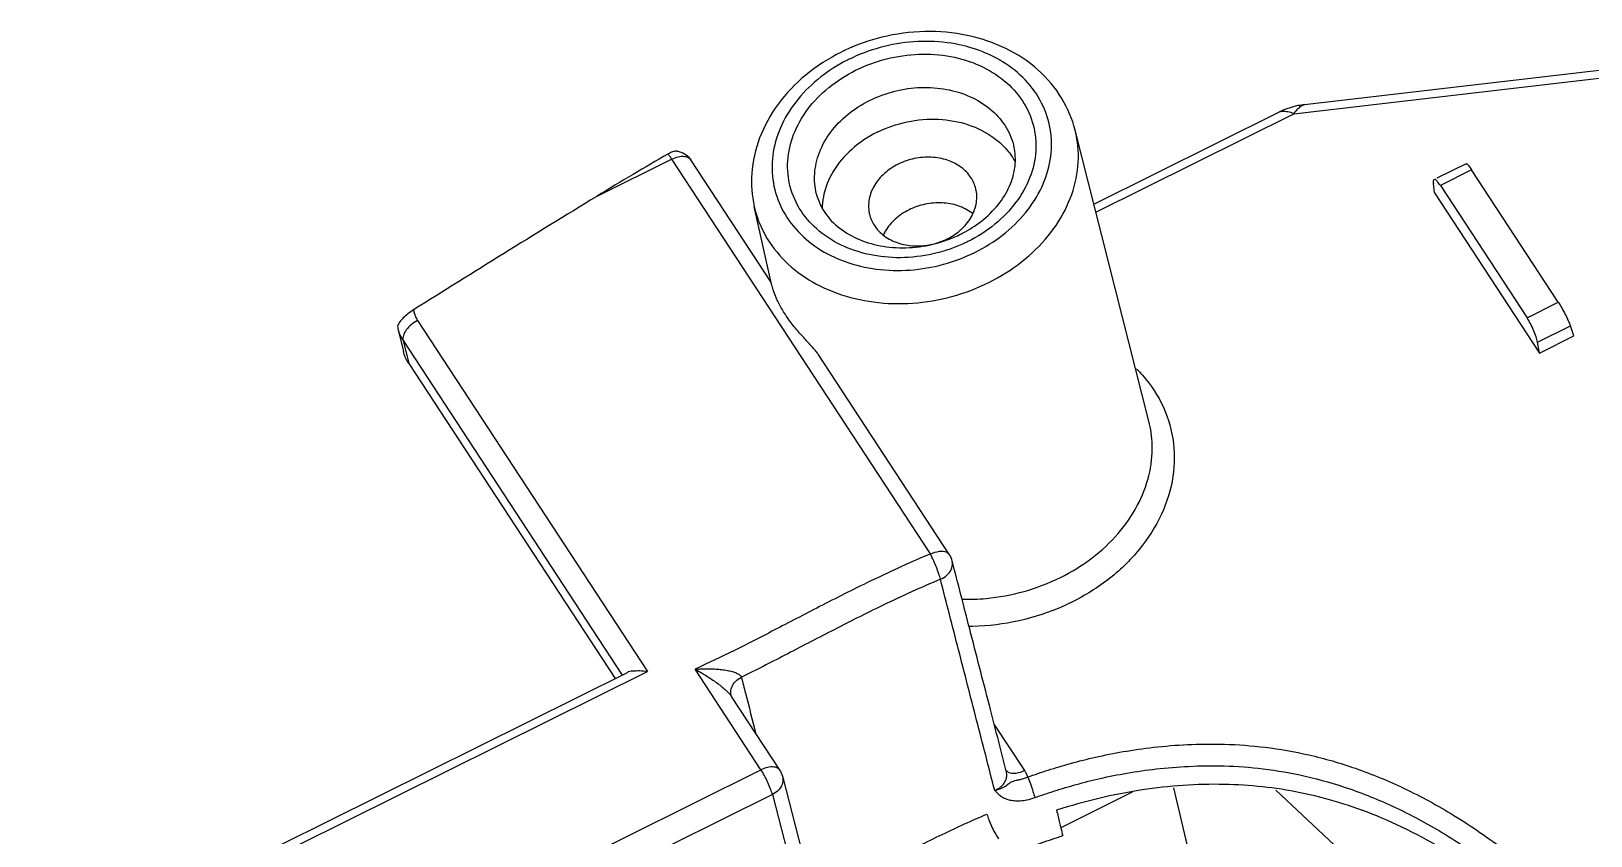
# Model space of a CAD drawing. Header units: inches. Extents: x 164842 to 166038, y -53074 to -52229.
# Drawn here: x 164968.83 to 165000.94, y -52993.47 to -52976.91 of the extents above; entities that cross this region are included whole.
import ezdxf

# ---------------------------------------------------------------- set-up
doc = ezdxf.new("R2010")
doc.units = ezdxf.units.IN
doc.header["$LTSCALE"] = 2
doc.header["$MEASUREMENT"] = 0
doc.layers.get('0').update_dxf_attribs({"linetype": 'CONTINUOUS'})

msp = doc.modelspace()

# ---------------------------------------------------------------- linework, layer by layer
at = {"color": 7, "linetype": 'Continuous'}
for p, q in [((164994.83, -52978.611), (165002.276, -52977.742)), ((164995.046, -52978.422), (165002.285, -52977.577)), ((164990.712, -52980.467), (164994.52, -52978.578)), ((164990.754, -52980.633), (164994.83, -52978.611)), ((164991.845, -52984.935), (164990.326, -52978.944)), ((164982.021, -52979.543), (164980.476, -52980.31)), ((164987.346, -52987.669), (164982.021, -52979.543)), ((164984.072, -52982.089), (164982.414, -52979.558)), ((164998.374, -52979.637), (164997.771, -52979.936)), ((164997.725, -52980.238), (164997.701, -52980.042)), ((164998.488, -52979.766), (164997.845, -52980.085)), ((165000.272, -52982.489), (164998.488, -52979.766)), ((164984.997, -52980.249), (164984.997, -52980.249)), ((164997.725, -52980.238), (164999.884, -52983.534)), ((164997.845, -52980.085), (164999.629, -52982.808)), ((164984.076, -52982.115), (164983.72, -52980.518)), ((164999.629, -52982.808), (165000.272, -52982.489)), ((164976.789, -52982.866), (164981.522, -52990.09)), ((164976.379, -52983.014), (164976.383, -52983.033)), ((164976.383, -52983.032), (164976.498, -52983.506)), ((164976.49, -52983.277), (164976.605, -52983.752)), ((164976.49, -52983.277), (164981.001, -52990.162)), ((164999.844, -52983.313), (165000.523, -52982.977)), ((164999.884, -52983.534), (165000.594, -52983.181)), ((165000.594, -52983.181), (165000.523, -52982.977)), ((164987.739, -52987.686), (164985.036, -52983.56)), ((164999.884, -52983.534), (164999.844, -52983.313)), ((164976.605, -52983.752), (164980.854, -52990.236)), ((164968.834, -52996.199), (164981.112, -52990.108)), ((164968.835, -52996.384), (164981.522, -52990.09)), ((164983.858, -52992.112), (164982.501, -52990.042)), ((164983.244, -52990.582), (164983.244, -52990.581)), ((164984.25, -52992.127), (164983.253, -52990.605)), ((164989.287, -52992.13), (164988.659, -52991.171)), ((164970.946, -52998.518), (164983.858, -52992.112)), ((164984.25, -52992.127), (164984.303, -52992.246)), ((164984.303, -52992.246), (164984.701, -52993.795)), ((164988.912, -52992.153), (164988.912, -52992.152)), ((164991.503, -52992.575), (164990.031, -52993.305)), ((164992.35, -52992.483), (164992.813, -52994.427)), ((164997.222, -52995.117), (164994.46, -52992.529)), ((164984.093, -52992.62), (164971.821, -52998.708)), ((164984.093, -52992.62), (164984.457, -52994.036))]:
    msp.add_line(p, q, dxfattribs=at)
for points, start_tangent, end_tangent in [([(164990.325, -52978.944), (164990.051, -52978.293), (164989.565, -52977.711), (164988.901, -52977.268), (164988.103, -52976.996), (164987.231, -52976.917), (164986.348, -52977.035), (164985.592, -52977.302)], (-0.246148, 0.969232), (-0.905409, -0.424541)), ([(164988.263, -52981.462), (164988.836, -52981.102), (164989.304, -52980.646), (164989.637, -52980.12), (164989.813, -52979.558), (164989.823, -52978.992), (164989.667, -52978.453), (164989.353, -52977.974), (164988.9, -52977.583), (164988.335, -52977.302), (164987.689, -52977.148), (164987.001, -52977.129), (164986.311, -52977.247), (164985.662, -52977.493)], (0.895825, 0.444408), (-0.895825, -0.444408)), ([(164985.513, -52977.34), (164984.782, -52977.812), (164984.209, -52978.415), (164983.831, -52979.107), (164983.669, -52979.836), (164983.72, -52980.517)], (-0.895825, -0.444408), (0.216998, -0.976172)), ([(164985.592, -52977.302), (164985.513, -52977.34)], (-0.905409, -0.424541), (-0.895825, -0.444408)), ([(164985.662, -52977.493), (164985.622, -52977.514)], (-0.895825, -0.444408), (-0.889946, -0.456067)), ([(164985.807, -52977.715), (164986.443, -52977.48), (164987.111, -52977.385), (164987.764, -52977.432), (164988.362, -52977.618), (164988.866, -52977.93), (164989.242, -52978.346), (164989.463, -52978.84), (164989.515, -52979.376), (164989.394, -52979.918), (164989.108, -52980.432), (164988.673, -52980.884), (164988.118, -52981.241)], (0.895825, 0.444408), (-0.895825, -0.444408)), ([(164985.622, -52977.514), (164985.089, -52977.853), (164984.621, -52978.309), (164984.288, -52978.835), (164984.112, -52979.397), (164984.102, -52979.964), (164984.259, -52980.502), (164984.573, -52980.981), (164985.025, -52981.372), (164985.59, -52981.653), (164986.236, -52981.807), (164986.925, -52981.826), (164987.614, -52981.708), (164988.263, -52981.462)], (-0.889946, -0.456067), (0.895825, 0.444408)), ([(164987.482, -52981.475), (164986.814, -52981.57), (164986.161, -52981.523), (164985.563, -52981.337), (164985.059, -52981.026), (164984.683, -52980.609), (164984.462, -52980.115), (164984.41, -52979.58), (164984.531, -52979.037), (164984.817, -52978.523), (164985.252, -52978.071), (164985.807, -52977.715)], (-0.969634, -0.244562), (0.895825, 0.444408)), ([(164986.095, -52978.336), (164986.611, -52978.146), (164987.151, -52978.069), (164987.68, -52978.108), (164988.164, -52978.258), (164988.573, -52978.51), (164988.877, -52978.847), (164989.056, -52979.247), (164989.064, -52979.28)], (0.895825, 0.444408), (0.231317, -0.972878)), ([(164984.997, -52980.249), (164984.964, -52979.848), (164985.061, -52979.409), (164985.292, -52978.992), (164985.644, -52978.626), (164986.095, -52978.336)], (-0.231298, 0.972883), (0.895825, 0.444408)), ([(164995.047, -52978.422), (164994.793, -52978.473)], (-0.993301, -0.115558), (-0.961785, -0.273806)), ([(164994.83, -52978.611), (164994.909, -52978.511), (164994.98, -52978.45), (164995.038, -52978.424), (164995.047, -52978.422)], (0.467499, 0.883994), (0.994331, 0.10633)), ([(164986.251, -52978.989), (164986.867, -52978.776), (164987.515, -52978.723), (164988.13, -52978.837), (164988.653, -52979.105), (164988.952, -52979.39)], (0.895825, 0.444408), (0.625245, -0.780428)), ([(164994.621, -52978.532), (164994.519, -52978.579)], (-0.924415, -0.381388), (-0.89566, -0.444739)), ([(164994.83, -52978.611), (164994.703, -52978.572), (164994.603, -52978.561), (164994.532, -52978.573), (164994.519, -52978.579)], (-0.887315, 0.461163), (-0.895396, -0.445271)), ([(164994.793, -52978.473), (164994.621, -52978.532)], (-0.961785, -0.273806), (-0.924415, -0.381388)), ([(164986.251, -52978.989), (164985.726, -52979.342), (164985.344, -52979.8), (164985.145, -52980.306)], (-0.895825, -0.444408), (-0.198184, -0.980165)), ([(164988.55, -52982.081), (164989.223, -52981.658), (164989.769, -52981.125), (164990.157, -52980.511), (164990.362, -52979.854), (164990.373, -52979.193), (164990.325, -52978.944)], (0.895825, 0.444408), (-0.246141, 0.969234)), ([(164981.966, -52979.427), (164981.942, -52979.44)], (-0.886046, -0.463598), (-0.867669, -0.497143)), ([(164982.128, -52979.379), (164982.109, -52979.378), (164982.036, -52979.395), (164981.966, -52979.427)], (-0.994588, 0.103895), (-0.886046, -0.463598)), ([(164982.127, -52979.379), (164982.209, -52979.398)], (0.9922, -0.124654), (0.945119, -0.326727)), ([(164982.209, -52979.398), (164982.346, -52979.479), (164982.414, -52979.558)], (0.945119, -0.326727), (0.548266, -0.836304)), ([(164988.008, -52981.067), (164988.397, -52980.818), (164988.739, -52980.483), (164988.974, -52980.102), (164989.088, -52979.694), (164989.064, -52979.28)], (0.887945, 0.459949), (-0.231738, 0.972778)), ([(164988.952, -52979.39), (164989.033, -52979.501)], (0.625245, -0.780428), (0.547438, -0.836846)), ([(164981.942, -52979.44), (164981.225, -52979.858), (164980.476, -52980.31)], (-0.867669, -0.497143), (-0.852463, -0.522788)), ([(164981.978, -52979.482), (164981.942, -52979.44)], (-0.609711, 0.792624), (-0.715007, 0.699117)), ([(164982.021, -52979.543), (164981.978, -52979.482)], (-0.548054, 0.836443), (-0.609711, 0.792624)), ([(164982.021, -52979.543), (164982.159, -52979.494)], (0.895825, 0.444408), (0.977393, 0.211431)), ([(164982.159, -52979.494), (164982.286, -52979.487)], (0.977393, 0.211431), (0.991152, -0.132735)), ([(164982.286, -52979.487), (164982.382, -52979.524)], (0.991152, -0.132735), (0.781563, -0.623826)), ([(164982.382, -52979.524), (164982.413, -52979.558)], (0.781563, -0.623826), (0.550916, -0.834561)), ([(164986.682, -52979.648), (164986.4, -52979.838), (164986.194, -52980.085), (164986.086, -52980.364), (164986.085, -52980.648), (164986.091, -52980.678)], (-0.895825, -0.444408), (0.232255, -0.972655)), ([(164988.281, -52980.156), (164988.181, -52979.924), (164987.976, -52979.71), (164987.695, -52979.566), (164987.363, -52979.505), (164987.014, -52979.533), (164986.682, -52979.648)], (-0.232255, 0.972655), (-0.895825, -0.444408)), ([(164989.033, -52979.501), (164989.098, -52979.611)], (0.547438, -0.836846), (0.468764, -0.883324)), ([(164998.376, -52979.642), (164998.385, -52979.639), (164998.428, -52979.681), (164998.488, -52979.766)], (0.889219, 0.457481), (0.548054, -0.836443)), ([(164997.717, -52979.967), (164997.704, -52979.978), (164997.701, -52980.042)], (-0.894585, -0.446899), (0.120607, -0.9927)), ([(164997.845, -52980.085), (164997.782, -52980.001), (164997.732, -52979.963), (164997.717, -52979.967)], (-0.548054, 0.836443), (-0.894585, -0.446899)), ([(164980.476, -52980.31), (164978.557, -52981.491), (164976.707, -52982.645)], (-0.852463, -0.522788), (-0.84923, -0.528022)), ([(164984.997, -52980.249), (164985.173, -52980.644), (164985.479, -52980.966), (164985.887, -52981.2), (164986.374, -52981.337), (164986.908, -52981.365), (164987.453, -52981.28)], (0.231738, -0.972778), (0.967516, 0.252811)), ([(164985.145, -52980.306), (164985.142, -52980.319), (164985.117, -52980.573)], (-0.198184, -0.980165), (-0.011365, -0.999935)), ([(164987.973, -52980.996), (164988.178, -52980.749), (164988.287, -52980.47), (164988.288, -52980.186), (164988.281, -52980.156)], (0.745336, 0.666689), (-0.232255, 0.972655)), ([(164983.72, -52980.518), (164983.87, -52980.959), (164984.236, -52981.518), (164984.765, -52981.975), (164985.424, -52982.303), (164986.178, -52982.484), (164986.983, -52982.507), (164987.789, -52982.37), (164988.55, -52982.081)], (0.218052, -0.975937), (0.895825, 0.444408)), ([(164986.091, -52980.678), (164986.192, -52980.91), (164986.396, -52981.124), (164986.678, -52981.268), (164987.009, -52981.329), (164987.28, -52981.315)], (0.232255, -0.972655), (0.988646, 0.150262)), ([(164986.906, -52980.587), (164986.624, -52980.777), (164986.418, -52981.024), (164986.374, -52981.106)], (-0.895825, -0.444408), (-0.424338, -0.905504)), ([(164988.214, -52980.66), (164988.2, -52980.65), (164987.918, -52980.505), (164987.587, -52980.444), (164987.238, -52980.473), (164986.906, -52980.587)], (-0.793662, 0.608359), (-0.895825, -0.444408)), ([(164987.69, -52981.186), (164987.961, -52981.007)], (0.895825, 0.444408), (0.754382, 0.656436)), ([(164987.961, -52981.007), (164987.973, -52980.996)], (0.754382, 0.656436), (0.745336, 0.666689)), ([(164987.28, -52981.315), (164987.358, -52981.301), (164987.39, -52981.294)], (0.988646, 0.150262), (0.973562, 0.228424)), ([(164987.39, -52981.294), (164987.69, -52981.186)], (0.973562, 0.228424), (0.895825, 0.444408)), ([(164987.453, -52981.28), (164987.697, -52981.204)], (0.967516, 0.252811), (0.939585, 0.342315)), ([(164987.697, -52981.204), (164987.968, -52981.088)], (0.939585, 0.342315), (0.895825, 0.444408)), ([(164988.039, -52981.278), (164987.765, -52981.39)], (-0.907965, -0.419045), (-0.943117, -0.33246)), ([(164987.968, -52981.088), (164988.008, -52981.067)], (0.895825, 0.444408), (0.887945, 0.459949)), ([(164988.118, -52981.241), (164988.039, -52981.278)], (-0.895825, -0.444408), (-0.907965, -0.419045)), ([(164987.765, -52981.39), (164987.482, -52981.475)], (-0.943117, -0.33246), (-0.969634, -0.244562)), ([(164985.037, -52983.561), (164984.988, -52983.496), (164984.925, -52983.422), (164984.855, -52983.346), (164984.779, -52983.263), (164984.696, -52983.173), (164984.61, -52983.074), (164984.523, -52982.967), (164984.438, -52982.855), (164984.36, -52982.742), (164984.291, -52982.629), (164984.232, -52982.52), (164984.183, -52982.419), (164984.145, -52982.328), (164984.116, -52982.25), (164984.095, -52982.185), (164984.081, -52982.134), (164984.075, -52982.113)], (-0.552237, 0.833687), (-0.206423, 0.978463)), ([(165000.272, -52982.489), (165000.344, -52982.605), (165000.416, -52982.739), (165000.479, -52982.87), (165000.523, -52982.977)], (0.548054, -0.836443), (0.330293, -0.943878)), ([(164976.494, -52982.811), (164976.424, -52982.891), (164976.385, -52982.962), (164976.379, -52983.014)], (-0.708241, -0.705971), (0.250367, -0.968151)), ([(164976.59, -52982.726), (164976.494, -52982.811)], (-0.788009, -0.615664), (-0.708246, -0.705965)), ([(164976.658, -52982.952), (164976.555, -52983.06)], (-0.771624, -0.636079), (-0.590673, -0.806911)), ([(164976.707, -52982.645), (164976.59, -52982.726)], (-0.84923, -0.528022), (-0.788009, -0.615664)), ([(164976.789, -52982.866), (164976.658, -52982.952)], (-0.895825, -0.444408), (-0.771624, -0.636079)), ([(164976.707, -52982.645), (164976.724, -52982.727), (164976.753, -52982.801), (164976.789, -52982.866)], (0.123527, -0.992341), (0.548014, -0.836469)), ([(164999.844, -52983.313), (164999.814, -52983.199), (164999.763, -52983.063), (164999.698, -52982.926), (164999.629, -52982.808)], (-0.178042, 0.984023), (-0.548054, 0.836443)), ([(164976.383, -52983.033), (164976.424, -52983.155)], (0.236526, -0.971625), (0.395601, -0.918423)), ([(164976.424, -52983.155), (164976.49, -52983.277)], (0.395601, -0.918423), (0.548642, -0.836057)), ([(164976.496, -52983.174), (164976.49, -52983.277)], (-0.278953, -0.960305), (0.231738, -0.972778)), ([(164976.555, -52983.06), (164976.496, -52983.174)], (-0.590673, -0.806911), (-0.278953, -0.960305)), ([(164976.605, -52983.752), (164976.505, -52983.532), (164976.498, -52983.506)], (-0.548054, 0.836443), (-0.235586, 0.971853)), ([(164991.589, -52983.86), (164991.711, -52983.989), (164992.142, -52984.649)], (0.708363, -0.705848), (0.413967, -0.910292)), ([(164992.142, -52984.649), (164992.35, -52985.393), (164992.321, -52986.175), (164992.057, -52986.946)], (0.413967, -0.910292), (-0.448623, -0.893721)), ([(164990.022, -52988.154), (164990.674, -52987.751), (164991.21, -52987.249), (164991.605, -52986.675), (164991.843, -52986.059), (164991.913, -52985.428), (164991.845, -52984.935)], (0.895825, 0.444408), (-0.245398, 0.969422)), ([(164992.057, -52986.946), (164991.576, -52987.659), (164990.905, -52988.271), (164990.087, -52988.742), (164989.173, -52989.045), (164988.217, -52989.16), (164988.14, -52989.161)], (-0.448623, -0.893721), (-0.999998, -0.002131)), ([(164987.346, -52987.669), (164986.17, -52988.201), (164985.124, -52988.723), (164984.179, -52989.213), (164983.312, -52989.655), (164982.501, -52990.042)], (-0.923653, -0.38323), (-0.910901, -0.412624)), ([(164987.347, -52987.671), (164987.531, -52987.615), (164987.681, -52987.636), (164987.738, -52987.687)], (0.895825, 0.444408), (0.569615, -0.821911)), ([(164987.419, -52987.821), (164987.409, -52987.799), (164987.347, -52987.671)], (-0.403108, 0.915152), (-0.461704, 0.887034)), ([(164987.793, -52987.808), (164987.779, -52987.763), (164987.739, -52987.686)], (-0.244194, 0.969726), (-0.548149, 0.836381)), ([(164987.553, -52988.192), (164987.52, -52988.081), (164987.469, -52987.942), (164987.419, -52987.821)], (-0.23456, 0.972102), (-0.403108, 0.915152)), ([(164987.553, -52988.192), (164987.686, -52988.108), (164987.775, -52987.987), (164987.8, -52987.853)], (0.912974, 0.408018), (-0.070061, 0.997543)), ([(164988.902, -52992.114), (164988.56, -52990.785), (164988.155, -52989.214), (164987.793, -52987.806)], (-0.249395, 0.968402), (-0.249376, 0.968407)), ([(164987.8, -52987.853), (164987.793, -52987.808)], (-0.070061, 0.997543), (-0.247443, 0.968902)), ([(164987.553, -52988.192), (164986.371, -52988.725), (164985.31, -52989.256), (164984.348, -52989.754), (164983.455, -52990.208)], (-0.923687, -0.383149), (-0.896586, -0.44287)), ([(164988.67, -52992.538), (164988.298, -52991.091), (164987.926, -52989.643), (164987.553, -52988.192)], (-0.248994, 0.968505), (-0.24899, 0.968506)), ([(164987.992, -52988.6), (164988.494, -52988.585), (164989.277, -52988.44), (164990.022, -52988.154)], (0.999573, -0.029218), (0.895825, 0.444408)), ([(164981.112, -52990.108), (164981.113, -52990.107), (164981.216, -52990.078), (164981.357, -52990.071), (164981.522, -52990.09)], (0.896803, 0.442431), (0.983484, -0.180992)), ([(164982.501, -52990.042), (164982.597, -52990.037), (164982.709, -52990.034), (164982.831, -52990.035), (164982.957, -52990.041), (164983.08, -52990.053), (164983.194, -52990.072), (164983.292, -52990.096), (164983.369, -52990.127), (164983.425, -52990.163), (164983.455, -52990.208)], (0.998042, 0.06254), (0.255563, -0.966792)), ([(164982.501, -52990.042), (164982.578, -52990.085), (164982.667, -52990.137), (164982.765, -52990.198), (164982.867, -52990.265), (164982.968, -52990.337), (164983.061, -52990.41), (164983.141, -52990.48), (164983.206, -52990.545), (164983.239, -52990.586)], (0.876761, -0.480927), (0.597399, -0.801944)), ([(164983.256, -52990.414), (164983.333, -52990.297), (164983.455, -52990.208)], (0.361847, 0.932237), (0.894253, 0.447561)), ([(164983.455, -52990.208), (164983.538, -52990.532)], (0.248882, -0.968534), (0.248884, -0.968533)), ([(164983.244, -52990.581), (164983.237, -52990.541), (164983.256, -52990.414)], (-0.251354, 0.967895), (0.361847, 0.932237)), ([(164983.239, -52990.586), (164983.253, -52990.604)], (0.597399, -0.801944), (0.552566, -0.833469)), ([(164983.253, -52990.604), (164983.246, -52990.581)], (0.901443, -0.432897), (-0.343146, 0.939282)), ([(164983.538, -52990.532), (164983.753, -52991.369)], (0.248884, -0.968533), (0.248887, -0.968533)), ([(164989.35, -52992.261), (164989.77, -52992.119), (164990.232, -52991.982), (164990.745, -52991.853), (164991.314, -52991.739), (164991.942, -52991.649), (164992.636, -52991.593), (164993.401, -52991.586), (164994.237, -52991.649), (164995.14, -52991.806), (164996.097, -52992.082), (164997.098, -52992.494), (164998.125, -52993.052), (164999.175, -52993.775), (165000.232, -52994.692)], (0.942585, 0.333966), (0.715663, -0.698446)), ([(164984.124, -52992.056), (164983.997, -52992.063), (164983.858, -52992.112)], (-0.990581, 0.13693), (-0.895825, -0.444408)), ([(164983.953, -52992.277), (164983.929, -52992.232), (164983.858, -52992.112)], (-0.461522, 0.887129), (-0.548054, 0.836443)), ([(164984.093, -52992.62), (164984.057, -52992.508), (164984, -52992.372), (164983.953, -52992.277)], (-0.23561, 0.971848), (-0.461522, 0.887129)), ([(164984.25, -52992.127), (164984.219, -52992.093), (164984.124, -52992.056)], (-0.550777, 0.834653), (-0.990581, 0.13693)), ([(164984.303, -52992.247), (164984.31, -52992.285)], (0.252358, -0.967634), (0.102287, -0.994755)), ([(164988.67, -52992.538), (164988.722, -52992.514), (164988.77, -52992.483), (164988.813, -52992.447), (164988.85, -52992.407), (164988.88, -52992.363), (164988.902, -52992.316), (164988.915, -52992.267), (164988.92, -52992.217), (164988.915, -52992.167), (164988.912, -52992.153)], (0.927305, 0.374306), (-0.246149, 0.969232)), ([(164988.912, -52992.152), (164988.902, -52992.114)], (-0.249395, 0.968402), (-0.249395, 0.968402)), ([(164989.103, -52992.186), (164988.953, -52992.166), (164988.903, -52992.124)], (-0.993203, -0.116391), (-0.630917, 0.775851)), ([(164989.287, -52992.13), (164989.103, -52992.186)], (-0.895825, -0.444408), (-0.993203, -0.116391)), ([(164989.114, -52992.328), (164989.18, -52992.314), (164989.26, -52992.292), (164989.35, -52992.261)], (0.976331, 0.216281), (0.925114, 0.379689)), ([(164989.35, -52992.261), (164989.323, -52992.194), (164989.287, -52992.13)], (-0.299956, 0.953953), (-0.548054, 0.836443)), ([(164989.35, -52992.261), (164989.405, -52992.404), (164989.458, -52992.559), (164989.494, -52992.685)], (0.389208, -0.92115), (0.233594, -0.972334)), ([(164989.494, -52992.685), (164989.902, -52992.548), (164990.349, -52992.415), (164990.843, -52992.29), (164991.39, -52992.181), (164991.995, -52992.094), (164992.661, -52992.041), (164993.395, -52992.033), (164994.196, -52992.092), (164995.06, -52992.242), (164995.981, -52992.506), (164996.948, -52992.902), (164997.948, -52993.444), (164998.973, -52994.147), (164999.904, -52994.94)], (0.942584, 0.33397), (0.725579, -0.688139)), ([(164984.292, -52992.412), (164984.216, -52992.53), (164984.093, -52992.62)], (-0.356749, -0.9342), (-0.893486, -0.449091)), ([(164984.31, -52992.285), (164984.292, -52992.412)], (0.102287, -0.994755), (-0.356749, -0.9342)), ([(164988.67, -52992.538), (164988.837, -52992.479), (164988.942, -52992.41), (164989.004, -52992.365), (164989.058, -52992.343), (164989.114, -52992.328)], (0.971558, 0.236801), (0.976331, 0.216281)), ([(164988.67, -52992.538), (164988.725, -52992.594), (164988.792, -52992.65), (164988.872, -52992.696), (164988.964, -52992.729), (164989.068, -52992.747), (164989.19, -52992.748), (164989.334, -52992.729), (164989.494, -52992.685)], (0.682675, -0.730723), (0.942625, 0.333852)), ([(164999.585, -52994.955), (164998.152, -52993.898), (164996.534, -52993.063), (164994.959, -52992.583), (164993.397, -52992.413), (164991.703, -52992.527), (164989.944, -52992.945)], (-0.757388, 0.652965), (-0.951568, -0.307439)), ([(164985.251, -52994.632), (164985.622, -52994.44), (164986.614, -52993.927), (164987.59, -52993.442), (164988.511, -52993.023)], (0.889619, 0.456703), (0.919523, 0.393036)), ([(164988.511, -52993.023), (164988.546, -52993.134), (164988.603, -52993.27), (164988.673, -52993.409), (164988.746, -52993.531)], (0.23562, -0.971845), (0.548054, -0.836443)), ([(164989.944, -52992.945), (164990.007, -52993.206), (164990.031, -52993.305)], (0.235676, -0.971832), (0.235676, -0.971832)), ([(164988.971, -52993.873), (164989.191, -52993.784), (164989.635, -52993.616), (164990.07, -52993.467)], (0.924707, 0.38068), (0.951602, 0.307332)), ([(164990.031, -52993.305), (164990.034, -52993.317)], (0.235676, -0.971832), (0.235676, -0.971832)), ([(164990.034, -52993.317), (164990.07, -52993.467)], (0.235676, -0.971832), (0.235676, -0.971832))]:
    msp.add_spline(points, degree=3, dxfattribs=dict(at, start_tangent=start_tangent, end_tangent=end_tangent))

doc.saveas('drawing.dxf')
